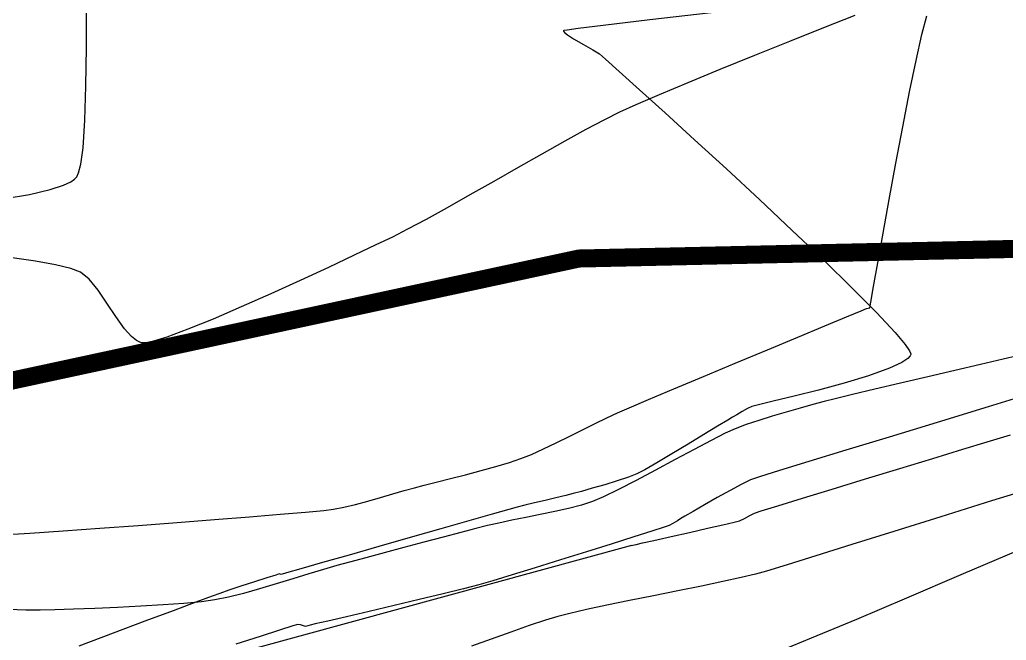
# Model space of a CAD drawing. Header units: metres. Extents: x 708868 to 711043, y 5411316 to 5413138.
# Drawn here: x 709369.6 to 709424.3, y 5411940.6 to 5411975 of the extents above; entities that cross this region are included whole.
import ezdxf

# ---------------------------------------------------------------- set-up
doc = ezdxf.new("R2010")
doc.units = ezdxf.units.M
doc.linetypes.add('DASHED', pattern=[0.75, 0.5, -0.25])
for name, color, linetype in [('C-ANNO-TABL', 1, 'Continuous'), ('Rionegro 2010_Contours', 7, 'Continuous'), ('Rionegro 2014_Contours', 7, 'Continuous'), ('Rionegro 2018_Contours', 7, 'Continuous')]:
    doc.layers.add(name, color=color, linetype=linetype)

msp = doc.modelspace()

# ---------------------------------------------------------------- linework, layer by layer
at = {"layer": 'C-ANNO-TABL', "color": 4, "linetype": 'DASHED', "true_color": 0x3dffff, "const_width": 1, "flags": 128}
msp.add_lwpolyline([(711042.543, 5413065.077), (710960.959, 5413110.395), (710928.513, 5413129.625), (710904.958, 5413136.482), (710878.336, 5413137.92), (710860.981, 5413136.789), (710843.249, 5413130.002), (710825.895, 5413114.543), (710808.917, 5413089.658), (710785.526, 5413050.068), (710767.477, 5413018.497), (710750.578, 5412962.402), (710732.947, 5412902.164), (710722.628, 5412876.686), (710711.096, 5412854.241), (710709.275, 5412838.469), (710712.254, 5412799.164), (710711.402, 5412767.16), (710706.844, 5412750.077), (710696.967, 5412735.651), (710677.974, 5412728.438), (710654.043, 5412726.539), (710627.073, 5412724.641), (710606.56, 5412720.465), (710589.801, 5412712.38), (710580.579, 5412698.728), (710577.45, 5412692.07), (710576.617, 5412681.451), (710581.703, 5412658.886), (710586.523, 5412640.581), (710590.138, 5412620.108), (710586.764, 5412609.511), (710569.894, 5412600.358), (710548.445, 5412592.651), (710519.158, 5412593.645), (710507.899, 5412592.671), (710498.04, 5412592.908), (710476.647, 5412590.526), (710453.439, 5412584.652), (710430.062, 5412578.871), (710407.167, 5412571.646), (710393.361, 5412565.35), (710390.566, 5412558.779), (710388.557, 5412550.53), (710383.696, 5412533.008), (710380.563, 5412521.688), (710371.646, 5412514.462), (710365.862, 5412509.886), (710362.006, 5412504.587), (710331.377, 5412455.849), (710322.46, 5412437.304), (710314.748, 5412419.962), (710310.913, 5412404.45), (710310.19, 5412389.517), (710312.359, 5412375.548), (710316.697, 5412365.432), (710327.06, 5412353.871), (710331.95, 5412345.85), (710336.144, 5412343.076), (710341.696, 5412343.548), (710347.662, 5412345.732), (710357.763, 5412346.027), (710373.475, 5412344.551), (710380.943, 5412341.931), (710387.559, 5412337.031), (710390.335, 5412331.128), (710393.229, 5412321.911), (710394.372, 5412314.079), (710391.947, 5412287.733), (710391.947, 5412242.005), (710398.772, 5412181.359), (710397.167, 5412154.922), (710391.094, 5412141.084), (710382.348, 5412135.257), (710365.927, 5412125.119), (710349.52, 5412122.865), (710314.938, 5412100.532), (710310.163, 5412097.449), (710304.075, 5412096.969), (710288.946, 5412103.637), (710260.398, 5412118.748), (710227.162, 5412131.796), (710192.198, 5412139.844), (710067.128, 5412167.234), (710056.514, 5412173.822), (710010.254, 5412214.541), (709997.898, 5412231.696), (709990.986, 5412235.843), (709981.946, 5412236.812), (709941.868, 5412226.346), (709906.208, 5412219.679), (709872.554, 5412206.968), (709858.983, 5412200.97), (709841.485, 5412178.774), (709831.695, 5412162.57), (709826.818, 5412138.119), (709826.096, 5412113.866), (709847.992, 5412057.968), (709847.992, 5412027.524), (709841.153, 5411995.836), (709821.685, 5411967.669), (709785.127, 5411896.003), (709764.498, 5411870.427), (709729.916, 5411841.626), (709687.876, 5411828.101), (709653.609, 5411828.388), (709636.799, 5411836.292), (709611.994, 5411871.534), (709572.151, 5411935.234), (709533.465, 5411953.882), (709461.2, 5411963.077), (709400.577, 5411961.741), (709328.296, 5411946.172), (709283.904, 5411933.17), (709246.821, 5411886.153), (709230.211, 5411871.995), (709186.772, 5411865.786), (709143.573, 5411868.974), (709131.371, 5411871.677), (709115.438, 5411870.35), (709084.203, 5411857.653), (709062.638, 5411854.332), (708913.408, 5411851.538)], dxfattribs=at)
at = {"layer": 'Rionegro 2010_Contours'}
for points in [[(709368.764, 5411965.073, 231), (709370.115, 5411965.295, 231), (709371.267, 5411965.56, 231), (709371.998, 5411965.802, 231), (709372.411, 5411965.999, 231), (709372.613, 5411966.138, 231), (709372.691, 5411966.209, 231), (709372.744, 5411966.278, 231), (709372.84, 5411966.487, 231), (709372.961, 5411966.965, 231), (709373.085, 5411967.884, 231), (709373.187, 5411969.42, 231), (709373.244, 5411971.308, 231), (709373.268, 5411973.46, 231), (709373.273, 5411975.789, 231)], [(709424.939, 5411945.543, 231), (709421.765, 5411944.191, 231), (709418.752, 5411942.91, 231), (709415.963, 5411941.729, 231), (709413.463, 5411940.68, 231), (709411.317, 5411939.795, 231)]]:
    msp.add_polyline3d(points, dxfattribs=at)
at = {"layer": 'Rionegro 2014_Contours'}
for points in [[(709407.919, 5411975.373, 229), (709404.506, 5411974.975, 229), (709401.928, 5411974.668, 229), (709400.543, 5411974.495, 229), (709399.935, 5411974.412, 229), (709399.749, 5411974.38, 229), (709399.724, 5411974.371, 229), (709399.726, 5411974.343, 229), (709399.774, 5411974.274, 229), (709399.94, 5411974.14, 229), (709400.287, 5411973.922, 229), (709400.826, 5411973.618, 229), (709401.35, 5411973.324, 229), (709401.72, 5411973.086, 229), (709402.051, 5411972.797, 229), (709402.818, 5411972.113, 229), (709403.947, 5411971.098, 229), (709405.362, 5411969.816, 229), (709406.991, 5411968.331, 229), (709408.759, 5411966.707, 229), (709410.591, 5411965.009, 229), (709412.413, 5411963.3, 229), (709414.151, 5411961.644, 229), (709415.731, 5411960.106, 229), (709417.077, 5411958.75, 229), (709418.117, 5411957.639, 229), (709418.677, 5411956.971, 229), (709418.914, 5411956.619, 229), (709418.977, 5411956.464, 229), (709418.977, 5411956.412, 229), (709418.949, 5411956.343, 229), (709418.827, 5411956.199, 229), (709418.49, 5411955.971, 229), (709417.8, 5411955.651, 229), (709416.645, 5411955.239, 229), (709415.291, 5411954.831, 229), (709413.869, 5411954.447, 229), (709412.513, 5411954.107, 229), (709411.356, 5411953.83, 229), (709410.532, 5411953.635, 229), (709410.172, 5411953.541, 229), (709409.932, 5411953.421, 229), (709409.629, 5411953.253, 229), (709409.328, 5411953.08, 229), (709409.095, 5411952.945, 229), (709408.83, 5411952.785, 229), (709408.272, 5411952.443, 229), (709407.51, 5411951.978, 229), (709406.635, 5411951.447, 229), (709405.736, 5411950.906, 229), (709404.904, 5411950.413, 229), (709404.226, 5411950.026, 229), (709403.795, 5411949.801, 229), (709403.323, 5411949.618, 229), (709402.702, 5411949.411, 229), (709402.01, 5411949.198, 229), (709401.322, 5411948.997, 229), (709400.716, 5411948.826, 229), (709400.268, 5411948.702, 229), (709399.847, 5411948.594, 229), (709399.308, 5411948.465, 229), (709398.711, 5411948.327, 229), (709398.113, 5411948.189, 229), (709397.573, 5411948.062, 229), (709397.151, 5411947.957, 229), (709396.691, 5411947.829, 229), (709395.761, 5411947.566, 229), (709394.467, 5411947.197, 229), (709392.919, 5411946.755, 229), (709391.225, 5411946.27, 229), (709389.494, 5411945.774, 229), (709387.834, 5411945.298, 229), (709386.354, 5411944.874, 229), (709385.161, 5411944.532, 229), (709384.365, 5411944.304, 229), (709384.074, 5411944.221, 229), (709384.019, 5411944.236, 229), (709383.965, 5411944.251, 229), (709383.768, 5411944.188, 229), (709383.267, 5411944.027, 229), (709382.584, 5411943.807, 229), (709381.841, 5411943.565, 229), (709381.16, 5411943.34, 229), (709380.664, 5411943.171, 229), (709380.236, 5411943.014, 229), (709379.346, 5411942.682, 229), (709378.078, 5411942.206, 229), (709376.517, 5411941.62, 229), (709374.747, 5411940.955, 229), (709372.854, 5411940.242, 229)], [(709426.165, 5411954.412, 230), (709423.264, 5411953.515, 230), (709420.442, 5411952.648, 230), (709417.788, 5411951.837, 230), (709415.389, 5411951.105, 230), (709413.333, 5411950.477, 230), (709411.708, 5411949.978, 230), (709410.602, 5411949.631, 230), (709410.101, 5411949.461, 230), (709409.613, 5411949.224, 230), (709408.969, 5411948.881, 230), (709408.249, 5411948.482, 230), (709407.536, 5411948.076, 230), (709406.909, 5411947.714, 230), (709406.448, 5411947.446, 230), (709406.235, 5411947.322, 230), (709406.037, 5411947.2, 230), (709405.791, 5411947.049, 230), (709405.589, 5411946.938, 230), (709405.31, 5411946.844, 230), (709404.623, 5411946.622, 230), (709403.616, 5411946.3, 230), (709402.377, 5411945.907, 230), (709400.996, 5411945.471, 230), (709399.559, 5411945.021, 230), (709398.155, 5411944.585, 230), (709396.872, 5411944.191, 230), (709395.799, 5411943.868, 230), (709395.023, 5411943.645, 230), (709394.18, 5411943.424, 230), (709393.047, 5411943.144, 230), (709391.728, 5411942.826, 230), (709390.326, 5411942.493, 230), (709388.944, 5411942.169, 230), (709387.685, 5411941.875, 230), (709386.653, 5411941.636, 230), (709385.952, 5411941.474, 230), (709385.684, 5411941.412, 230), (709385.549, 5411941.369, 230), (709385.415, 5411941.336, 230), (709385.304, 5411941.366, 230), (709385.132, 5411941.421, 230), (709384.992, 5411941.45, 230), (709384.713, 5411941.365, 230), (709383.985, 5411941.134, 230), (709382.899, 5411940.784, 230), (709381.548, 5411940.346, 230)], [(709426.439, 5411949.215, 231), (709423.466, 5411948.295, 231), (709420.648, 5411947.416, 231), (709418.044, 5411946.602, 231), (709415.716, 5411945.872, 231), (709413.723, 5411945.249, 231), (709412.128, 5411944.753, 231), (709410.989, 5411944.405, 231), (709410.368, 5411944.228, 231), (709409.582, 5411944.045, 231), (709408.563, 5411943.825, 231), (709407.372, 5411943.578, 231), (709406.072, 5411943.313, 231), (709404.723, 5411943.039, 231), (709403.389, 5411942.768, 231), (709402.129, 5411942.508, 231), (709401.006, 5411942.268, 231), (709400.082, 5411942.06, 231), (709399.418, 5411941.892, 231), (709398.723, 5411941.679, 231), (709397.825, 5411941.38, 231), (709396.796, 5411941.022, 231), (709395.707, 5411940.635, 231), (709394.629, 5411940.245, 231)]]:
    msp.add_polyline3d(points, dxfattribs=at)
at = {"layer": 'Rionegro 2018_Contours'}
for points in [[(709415.872, 5411975.228, 228), (709414.133, 5411974.533, 228), (709412.249, 5411973.778, 228), (709410.309, 5411972.995, 228), (709408.4, 5411972.219, 228), (709406.611, 5411971.484, 228), (709405.029, 5411970.824, 228), (709403.742, 5411970.272, 228), (709402.837, 5411969.864, 228), (709401.989, 5411969.438, 228), (709400.962, 5411968.89, 228), (709399.796, 5411968.248, 228), (709398.531, 5411967.538, 228), (709397.206, 5411966.787, 228), (709395.862, 5411966.021, 228), (709394.538, 5411965.269, 228), (709393.273, 5411964.558, 228), (709392.108, 5411963.913, 228), (709391.082, 5411963.362, 228), (709390.236, 5411962.932, 228), (709389.322, 5411962.493, 228), (709388.117, 5411961.919, 228), (709386.695, 5411961.249, 228), (709385.129, 5411960.523, 228), (709383.493, 5411959.778, 228), (709381.86, 5411959.053, 228), (709380.305, 5411958.386, 228), (709378.902, 5411957.816, 228), (709377.723, 5411957.381, 228), (709376.991, 5411957.156, 228), (709376.591, 5411957.072, 228), (709376.403, 5411957.061, 228), (709376.335, 5411957.07, 228), (709376.241, 5411957.098, 228), (709376.053, 5411957.193, 228), (709375.768, 5411957.42, 228), (709375.383, 5411957.849, 228), (709374.898, 5411958.523, 228), (709374.408, 5411959.266, 228), (709373.917, 5411959.986, 228), (709373.426, 5411960.592, 228), (709372.937, 5411960.993, 228), (709372.408, 5411961.185, 228), (709371.551, 5411961.385, 228), (709370.443, 5411961.586, 228), (709369.156, 5411961.785, 228)], [(709368.55, 5411946.413, 228), (709370.14, 5411946.516, 228), (709371.99, 5411946.642, 228), (709374.02, 5411946.785, 228), (709376.149, 5411946.94, 228), (709378.294, 5411947.101, 228), (709380.376, 5411947.261, 228), (709382.312, 5411947.414, 228), (709384.021, 5411947.554, 228), (709385.423, 5411947.675, 228), (709386.435, 5411947.771, 228), (709386.977, 5411947.836, 228), (709387.544, 5411947.95, 228), (709388.186, 5411948.106, 228), (709388.873, 5411948.29, 228), (709389.574, 5411948.489, 228), (709390.258, 5411948.688, 228), (709390.895, 5411948.872, 228), (709391.454, 5411949.029, 228), (709391.99, 5411949.168, 228), (709392.671, 5411949.34, 228), (709393.456, 5411949.537, 228), (709394.298, 5411949.751, 228), (709395.153, 5411949.976, 228), (709395.977, 5411950.205, 228), (709396.726, 5411950.429, 228), (709397.354, 5411950.642, 228), (709397.948, 5411950.881, 228), (709398.61, 5411951.178, 228), (709399.317, 5411951.514, 228), (709400.045, 5411951.872, 228), (709400.772, 5411952.235, 228), (709401.473, 5411952.585, 228), (709402.128, 5411952.905, 228), (709402.711, 5411953.176, 228), (709403.357, 5411953.455, 228), (709404.439, 5411953.915, 228), (709405.851, 5411954.51, 228), (709407.49, 5411955.198, 228), (709409.251, 5411955.935, 228), (709411.03, 5411956.679, 228), (709412.72, 5411957.385, 228), (709414.219, 5411958.01, 228), (709415.422, 5411958.511, 228), (709416.223, 5411958.845, 228), (709416.519, 5411958.968, 228), (709416.618, 5411958.987, 228), (709416.709, 5411959.013, 228), (709416.766, 5411959.328, 228), (709416.919, 5411960.192, 228), (709417.149, 5411961.5, 228), (709417.442, 5411963.146, 228), (709417.781, 5411965.022, 228), (709418.15, 5411967.024, 228), (709418.532, 5411969.044, 228), (709418.912, 5411970.978, 228), (709419.272, 5411972.719, 228), (709419.597, 5411974.16, 228), (709419.87, 5411975.196, 228)], [(709424.899, 5411956.34, 229), (709424.096, 5411956.153, 229), (709422.854, 5411955.864, 229), (709421.432, 5411955.533, 229), (709419.92, 5411955.181, 229), (709418.409, 5411954.827, 229), (709416.989, 5411954.493, 229), (709415.749, 5411954.198, 229), (709414.78, 5411953.963, 229), (709414.173, 5411953.808, 229), (709413.55, 5411953.639, 229), (709412.839, 5411953.443, 229), (709412.078, 5411953.226, 229), (709411.302, 5411952.997, 229), (709410.548, 5411952.762, 229), (709409.851, 5411952.528, 229), (709409.249, 5411952.302, 229), (709408.693, 5411952.047, 229), (709407.91, 5411951.649, 229), (709406.962, 5411951.149, 229), (709405.914, 5411950.586, 229), (709404.825, 5411950.003, 229), (709403.76, 5411949.439, 229), (709402.78, 5411948.935, 229), (709401.949, 5411948.53, 229), (709401.328, 5411948.266, 229), (709400.714, 5411948.069, 229), (709400.008, 5411947.883, 229), (709399.239, 5411947.706, 229), (709398.437, 5411947.537, 229), (709397.633, 5411947.376, 229), (709396.855, 5411947.221, 229), (709396.135, 5411947.071, 229), (709395.502, 5411946.926, 229), (709394.868, 5411946.765, 229), (709394.033, 5411946.548, 229), (709393.052, 5411946.291, 229), (709391.979, 5411946.007, 229), (709390.87, 5411945.711, 229), (709389.778, 5411945.419, 229), (709388.758, 5411945.145, 229), (709387.866, 5411944.904, 229), (709387.156, 5411944.711, 229), (709386.423, 5411944.5, 229), (709385.597, 5411944.249, 229), (709384.709, 5411943.974, 229), (709383.789, 5411943.691, 229), (709382.868, 5411943.416, 229), (709381.975, 5411943.167, 229), (709381.143, 5411942.959, 229), (709380.4, 5411942.809, 229), (709379.653, 5411942.709, 229), (709378.677, 5411942.617, 229), (709377.533, 5411942.532, 229), (709376.286, 5411942.456, 229), (709374.999, 5411942.39, 229), (709373.733, 5411942.333, 229), (709372.553, 5411942.288, 229), (709371.522, 5411942.254, 229), (709370.701, 5411942.234, 229), (709369.907, 5411942.238, 229), (709368.954, 5411942.273, 229)], [(709403.504, 5411945.826, 230), (709403.571, 5411945.841, 230), (709403.75, 5411945.882, 230), (709404.113, 5411945.964, 230), (709404.742, 5411946.106, 230), (709405.686, 5411946.32, 230), (709406.707, 5411946.551, 230), (709407.701, 5411946.778, 230), (709408.565, 5411946.978, 230), (709409.195, 5411947.127, 230), (709409.486, 5411947.202, 230), (709409.753, 5411947.329, 230), (709410.05, 5411947.493, 230), (709410.315, 5411947.625, 230), (709410.693, 5411947.746, 230), (709411.618, 5411948.033, 230), (709412.971, 5411948.448, 230), (709414.628, 5411948.956, 230), (709416.467, 5411949.519, 230), (709418.368, 5411950.099, 230), (709420.207, 5411950.659, 230), (709421.862, 5411951.164, 230), (709423.213, 5411951.574, 230), (709424.137, 5411951.855, 230), (709424.511, 5411951.967, 230)], [(709426.439, 5411949.215, 231), (709423.466, 5411948.295, 231), (709420.648, 5411947.416, 231), (709418.044, 5411946.602, 231), (709415.716, 5411945.872, 231), (709413.723, 5411945.249, 231), (709412.128, 5411944.753, 231), (709410.989, 5411944.405, 231), (709410.368, 5411944.228, 231), (709409.582, 5411944.045, 231), (709408.563, 5411943.825, 231), (709407.372, 5411943.578, 231), (709406.072, 5411943.313, 231), (709404.723, 5411943.039, 231), (709403.389, 5411942.768, 231), (709402.129, 5411942.508, 231), (709401.006, 5411942.268, 231), (709400.082, 5411942.06, 231), (709399.418, 5411941.892, 231), (709398.723, 5411941.679, 231), (709397.825, 5411941.38, 231), (709396.796, 5411941.022, 231), (709395.707, 5411940.635, 231), (709394.629, 5411940.245, 231)], [(709403.504, 5411945.826, 230), (709372.261, 5411937.285, 230)]]:
    msp.add_polyline3d(points, dxfattribs=at)

doc.saveas('drawing.dxf')
